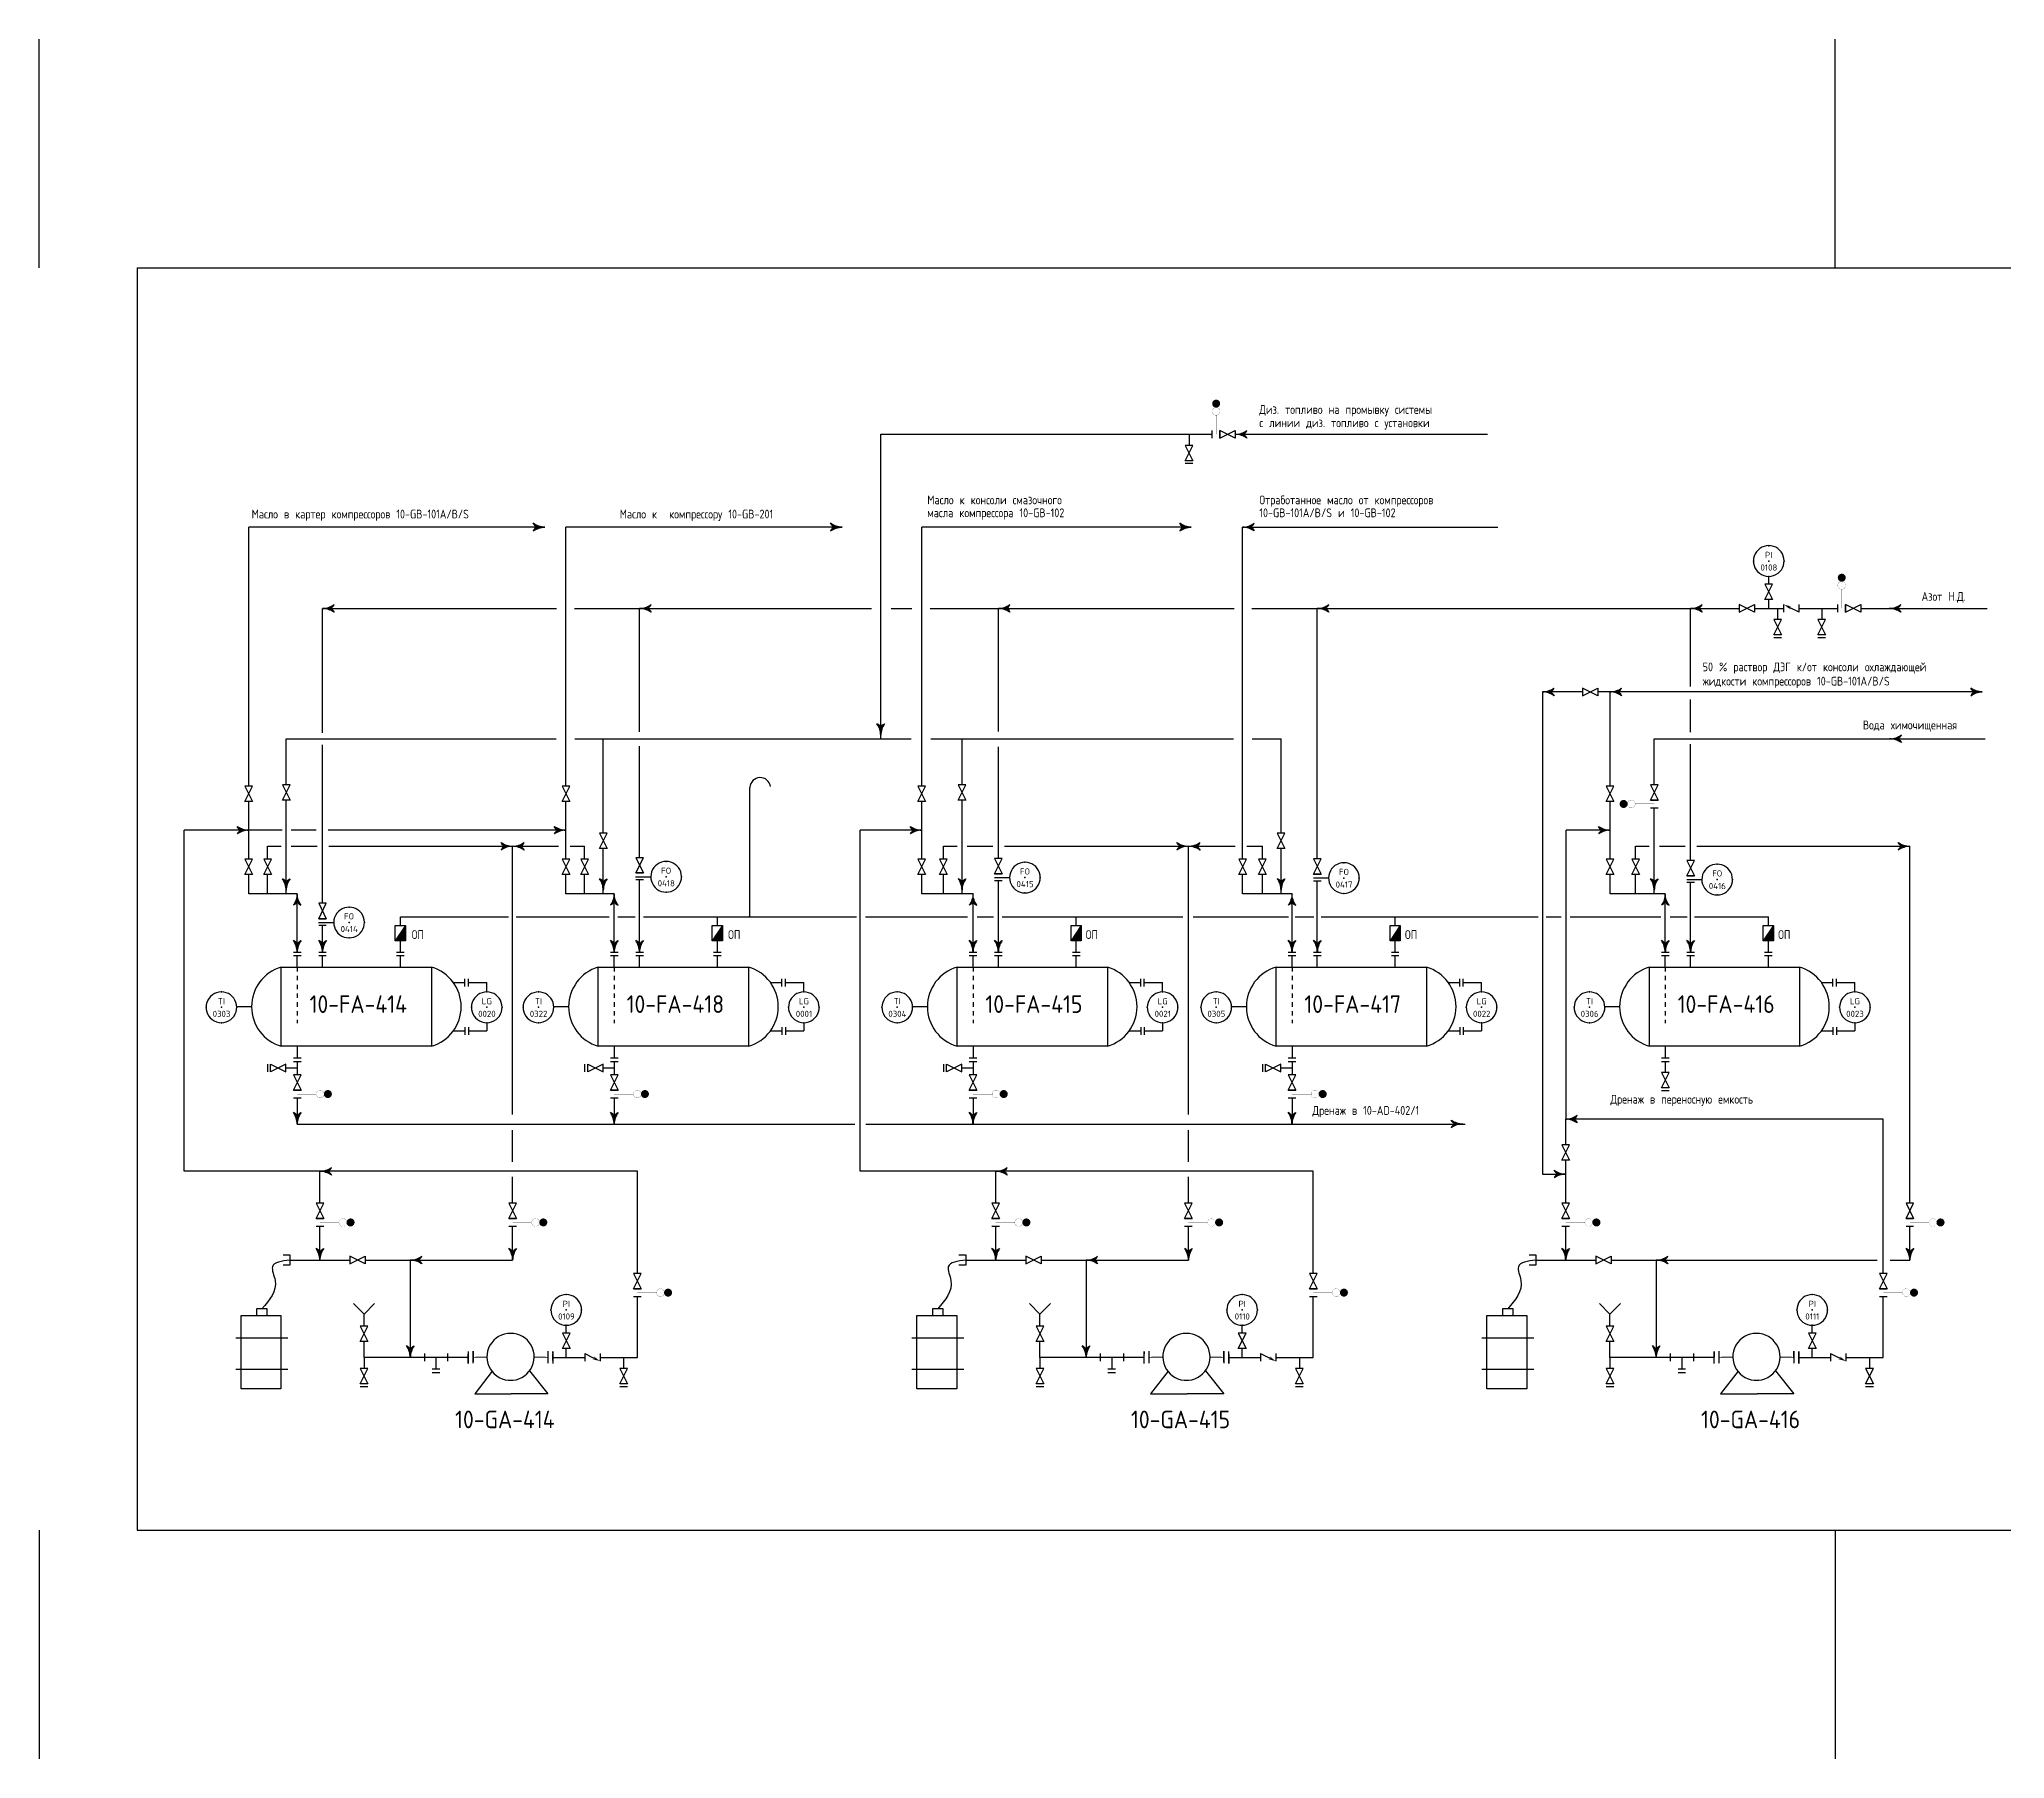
# Model space of a CAD drawing. Extents: x 191 to 392, y 167 to 206.
# Drawn here: x 190.55 to 235.25, y 166.66 to 205.76 of the extents above; entities that cross this region are included whole.
import ezdxf
from ezdxf.enums import TextEntityAlignment as Align

# ---------------------------------------------------------------- set-up
doc = ezdxf.new("R2010")
doc.units = 0
doc.linetypes.add('DASH', pattern=[0.15625, 0.09375, -0.0625])
doc.layers.get('0').update_dxf_attribs({"linetype": 'CONTINUOUS'})
for name, color, linetype in [('CORPORATSERV', 3, 'CONTINUOUS'), ('IN-ATTRIBS', 7, 'CONTINUOUS'), ('IN-SOFTWARE', 7, 'CONTINUOUS')]:
    doc.layers.add(name, color=color, linetype=linetype)
doc.styles.add('ATTRIBS', font='SIMPLEX', dxfattribs={"width": 0.8, "height": 0.125})
doc.styles.add('NARROW', font='simplex', dxfattribs={"width": 0.75, "height": 0.1})
doc.styles.add('S1', font='SIMPLEX.shx')
doc.styles.get("Standard").update_dxf_attribs({"font": 'ISOCP'})
doc.styles.add('STYLE', font='txt.shx', dxfattribs={"width": 0.8, "height": 4})

# ---------------------------------------------------------------- blocks, each defined once
blk = doc.blocks.new('-ARROW')
blk.add_line((0.085, 0), (0.125, 0))
for points in [[(0.085, 0), (0, 0), (0.085, 0), (0.124, 0.025)], [(0.085, 0), (0, 0), (0.085, 0), (0.124, -0.025)]]:
    blk.add_solid(points)
blk = doc.blocks.new('PI35')
at = {"layer": 'IN-ATTRIBS'}
for p in [(-0.25, 0), (0, 0.25), (0, 0), (0.25, 0), (0, -0.25)]:
    blk.add_point(p, dxfattribs=at)
at = {"layer": 'IN-ATTRIBS', "flags": 1}
for tag, style, width, p in [('IDNUM', 'ATTRIBS', 0.8, (0.009, 0.584)), ('DWGNO', 'ATTRIBS', 0.8, (0.003, 0.447)), ('FILENO', 'ATTRIBS', 0.8, (-0.003, 0.311)), ('INSTALL', 'ATTRIBS', 0.8, (-0.087, -0.699)), ('LOC', 'ATTRIBS', 0.8, (-0.08, -0.422)), ('SIG', 'ATTRIBS', 0.8, (-0.087, -0.563)), ('DATE', 'ATTRIBS', 0.8, (-0.088, -0.969)), ('SERV', 'ATTRIBS', 0.8, (-0.083, -0.838)), ('CSYS', 'NARROW', 0.75, (-0.087, -1.243)), ('DES', 'NARROW', 0.75, (-0.087, -1.102))]:
    blk.add_attdef(tag, text='', height=0.1, dxfattribs=dict(at, style=style, width=width)).set_placement(p, align=Align.CENTER)
at = {"layer": 'IN-ATTRIBS', "style": 'ATTRIBS', "flags": 1}
blk.add_attdef('SYSCDI', text='', height=0.1, dxfattribs=at).set_placement((-0.312, 0.312), align=Align.RIGHT)
at = {"layer": 'IN-ATTRIBS', "style": 'S1'}
for tag, p in [('XT', (0.324, 0.257)), ('A1', (0.323, 0.115)), ('A2', (0.323, -0.035)), ('A3', (0.323, -0.185)), ('RES', (0.323, -0.342))]:
    blk.add_attdef(tag, p, '', height=0.1, dxfattribs=at)
at = {"layer": 'IN-ATTRIBS', "style": 'ATTRIBS'}
blk.add_attdef('SYSCDV', text='', height=0.1, dxfattribs=at).set_placement((-0.312, 0.141), align=Align.RIGHT)
at = {"layer": 'IN-ATTRIBS', "style": 'S1'}
for tag, p in [('INSTTYPE', (0, 0.05)), ('TAGNUM', (0.002, -0.156)), ('MD', (0.402, -0.565)), ('SZ', (0.402, -0.696))]:
    blk.add_attdef(tag, text='', height=0.1, dxfattribs=at).set_placement(p, align=Align.CENTER)
blk = doc.blocks.new('PE2')
for points in [[(0, 0, 0.150368), (0.188, 0.062, 0.150368)], [(0.125, 0, 0.206864), (0.188, 0.062, 0.206864)], [(0.125, 0, -0.206864), (0.188, -0.062, -0.206864)]]:
    blk.add_lwpolyline(points, format="xyb")
blk.add_arc((-0.008, -0.336), 0.336, 54.4623, 88.6678)
for points in [[(0, 0), (0.125, 0), (0.04, 0.003), (0.141, 0.008)], [(0, 0), (0.125, 0), (0.04, -0.003), (0.141, -0.008)], [(0.04, 0.003), (0.141, 0.008), (0.079, 0.011), (0.156, 0.019)], [(0.079, 0.011), (0.156, 0.019), (0.117, 0.024), (0.169, 0.031)], [(0.117, 0.024), (0.169, 0.031), (0.154, 0.041), (0.179, 0.046)], [(0.154, 0.041), (0.179, 0.046), (0.188, 0.062)], [(0.04, -0.003), (0.141, -0.008), (0.079, -0.011), (0.156, -0.019)], [(0.079, -0.011), (0.156, -0.019), (0.117, -0.024), (0.169, -0.031)], [(0.117, -0.024), (0.169, -0.031), (0.154, -0.041), (0.179, -0.046)], [(0.154, -0.041), (0.179, -0.046), (0.188, -0.062)]]:
    blk.add_solid(points)

msp = doc.modelspace()

# ---------------------------------------------------------------- hatches: boundary and pattern name
for points in [[(198.648, 185.257), (198.88, 185.257), (198.88, 185.608)], [(205.858, 185.257), (206.09, 185.257), (206.09, 185.608)], [(214.017, 185.257), (214.249, 185.257), (214.249, 185.608)], [(221.271, 185.257), (221.503, 185.257), (221.503, 185.608)], [(229.759, 185.257), (229.991, 185.257), (229.991, 185.608)]]:
    msp.add_hatch(color=5).paths.add_polyline_path(points)

# ---------------------------------------------------------------- linework, layer by layer
at = {"color": 7}
for p, q in [((190.554, 200.561), (190.554, 205.76)), ((231.391, 200.561), (231.391, 205.76)), ((204.115, 186.718), (204.46, 186.718)), ((212.274, 186.7), (212.619, 186.7)), ((219.528, 186.69), (219.873, 186.69)), ((228.016, 186.656), (228.361, 186.656)), ((196.905, 185.68), (197.25, 185.68)), ((200.313, 184.311), (200.73, 184.311)), ((200.73, 184.097), (200.73, 184.311)), ((207.523, 184.311), (207.94, 184.311)), ((207.94, 184.097), (207.94, 184.311)), ((215.682, 184.311), (216.099, 184.311)), ((216.099, 184.097), (216.099, 184.311)), ((222.936, 184.311), (223.353, 184.311)), ((223.353, 184.097), (223.353, 184.311)), ((231.424, 184.311), (231.841, 184.311)), ((231.841, 184.097), (231.841, 184.311)), ((195.381, 183.762), (195.043, 183.762)), ((202.591, 183.762), (202.254, 183.762)), ((210.75, 183.762), (210.412, 183.762)), ((218.004, 183.762), (217.667, 183.762)), ((226.492, 183.762), (226.154, 183.762)), ((200.73, 183.4), (200.73, 183.213)), ((207.94, 183.4), (207.94, 183.213)), ((216.099, 183.4), (216.099, 183.213)), ((223.353, 183.4), (223.353, 183.213)), ((231.841, 183.4), (231.841, 183.213)), ((200.313, 183.213), (200.73, 183.213)), ((207.523, 183.213), (207.94, 183.213)), ((215.682, 183.213), (216.099, 183.213)), ((222.936, 183.213), (223.353, 183.213)), ((231.424, 183.213), (231.841, 183.213)), ((190.554, 171.861), (190.554, 166.663)), ((231.391, 171.861), (231.391, 166.663))]:
    msp.add_line(p, q, dxfattribs=at)
at = {"color": 5}
for p, q in [((209.688, 189.855), (209.688, 196.778)), ((209.688, 196.778), (217.229, 196.778)), ((217.752, 196.778), (223.49, 196.778)), ((196.994, 192.819), (202.313, 192.819)), ((196.994, 189.987), (196.994, 192.819)), ((202.723, 192.819), (209.475, 192.819)), ((204.204, 190.012), (204.204, 192.819)), ((209.927, 192.819), (210.399, 192.819)), ((210.809, 192.819), (217.726, 192.819)), ((212.363, 190.02), (212.363, 192.819)), ((218.13, 192.819), (229.213, 192.819)), ((219.617, 187.123), (219.617, 192.819)), ((228.105, 191.041), (228.105, 192.819)), ((229.562, 192.819), (230.229, 192.819)), ((230.578, 192.819), (231.456, 192.819)), ((231.979, 192.819), (234.852, 192.819)), ((224.737, 190.921), (224.737, 179.956)), ((225.648, 190.921), (224.737, 190.921)), ((226.275, 190.921), (225.997, 190.921)), ((228.105, 190.004), (228.105, 190.745)), ((196.168, 188.808), (196.168, 189.855)), ((196.168, 189.855), (202.304, 189.855)), ((196.994, 186.113), (196.994, 189.716)), ((202.732, 189.855), (210.38, 189.855)), ((203.379, 187.71), (203.379, 189.855)), ((204.204, 187.151), (204.204, 189.683)), ((210.83, 189.855), (217.707, 189.855)), ((211.537, 188.808), (211.537, 189.855)), ((212.363, 187.133), (212.363, 189.675)), ((218.136, 189.855), (218.792, 189.855)), ((218.792, 187.71), (218.792, 189.855)), ((227.279, 188.808), (227.279, 189.855)), ((227.279, 189.855), (234.803, 189.855)), ((228.105, 187.089), (228.105, 189.732)), ((206.714, 185.803), (206.714, 188.748)), ((196.168, 186.331), (196.168, 188.46)), ((211.537, 186.331), (211.537, 188.46)), ((227.279, 186.331), (227.279, 188.285)), ((195.744, 187.12), (195.744, 187.41)), ((195.744, 187.41), (196.054, 187.41)), ((196.285, 187.41), (196.87, 187.41)), ((197.135, 187.41), (202.359, 187.41)), ((201.318, 181.312), (201.318, 187.41)), ((202.625, 187.41), (202.954, 187.41)), ((202.954, 187.12), (202.954, 187.41)), ((203.379, 186.331), (203.379, 187.361)), ((211.113, 187.41), (211.424, 187.41)), ((211.113, 187.12), (211.113, 187.41)), ((211.654, 187.41), (212.239, 187.41)), ((212.504, 187.41), (217.75, 187.41)), ((216.687, 181.312), (216.687, 187.41)), ((218.016, 187.41), (218.367, 187.41)), ((218.367, 187.12), (218.367, 187.41)), ((218.792, 186.331), (218.792, 187.361)), ((226.855, 187.12), (226.855, 187.41)), ((226.855, 187.41), (227.166, 187.41)), ((227.396, 187.41), (227.981, 187.41)), ((228.246, 187.41), (233.091, 187.41)), ((233.091, 181.081), (233.091, 187.41)), ((195.744, 186.331), (195.744, 186.771)), ((202.954, 186.331), (202.954, 186.771)), ((204.204, 185.004), (204.204, 186.653)), ((211.113, 186.331), (211.113, 186.771)), ((212.363, 185.004), (212.363, 186.635)), ((218.367, 186.331), (218.367, 186.771)), ((219.617, 185.004), (219.617, 186.625)), ((226.855, 186.331), (226.855, 186.771)), ((228.105, 185.004), (228.105, 186.591)), ((196.994, 185.004), (196.994, 185.614)), ((198.88, 185.608), (198.648, 185.257)), ((198.764, 185.608), (198.764, 185.803)), ((198.764, 185.803), (201.22, 185.803)), ((201.4, 185.803), (203.514, 185.803)), ((203.713, 185.803), (204.103, 185.803)), ((204.294, 185.803), (209.134, 185.803)), ((206.09, 185.608), (205.858, 185.257)), ((205.974, 185.608), (205.974, 185.803)), ((209.345, 185.803), (211.66, 185.803)), ((211.878, 185.803), (212.251, 185.803)), ((212.447, 185.803), (216.559, 185.803)), ((214.249, 185.608), (214.017, 185.257)), ((214.133, 185.608), (214.133, 185.803)), ((216.793, 185.803), (218.964, 185.803)), ((219.114, 185.803), (219.54, 185.803)), ((219.701, 185.803), (224.639, 185.803)), ((221.503, 185.608), (221.271, 185.257)), ((221.387, 185.608), (221.387, 185.803)), ((224.821, 185.803), (225.161, 185.803)), ((225.368, 185.803), (227.43, 185.803)), ((227.637, 185.803), (228.026, 185.803)), ((228.192, 185.803), (229.875, 185.803)), ((229.991, 185.608), (229.759, 185.257)), ((229.875, 185.608), (229.875, 185.803)), ((198.764, 185.004), (198.764, 185.257)), ((205.974, 185.004), (205.974, 185.257)), ((214.133, 185.004), (214.133, 185.257)), ((221.387, 185.004), (221.387, 185.257)), ((229.875, 185.004), (229.875, 185.257)), ((196.418, 182.52), (196.418, 182.212)), ((203.628, 182.52), (203.628, 182.212)), ((211.787, 182.52), (211.787, 182.212)), ((219.041, 182.52), (219.041, 182.212)), ((196.418, 181.689), (196.418, 181.092)), ((203.628, 181.689), (203.628, 181.092)), ((211.787, 181.689), (211.787, 181.092)), ((219.041, 181.689), (219.041, 181.092)), ((196.418, 181.092), (206.555, 181.092)), ((206.555, 181.092), (209.096, 181.092)), ((209.346, 181.092), (222.981, 181.092)), ((225.266, 180.622), (225.266, 181.206)), ((233.091, 179.292), (233.091, 181.081)), ((201.318, 180.231), (201.318, 180.958)), ((216.687, 180.231), (216.687, 180.958)), ((225.266, 179.292), (225.266, 180.273)), ((196.934, 179.292), (196.934, 180.019)), ((201.318, 179.292), (201.318, 179.895)), ((212.303, 179.292), (212.303, 180.019)), ((216.687, 179.292), (216.687, 179.895)), ((224.737, 179.956), (225.266, 179.956)), ((196.934, 178.001), (196.934, 178.769)), ((201.318, 178.001), (201.318, 178.769)), ((212.303, 178.001), (212.303, 178.769)), ((216.687, 178.001), (216.687, 178.769)), ((225.266, 178.001), (225.266, 178.769)), ((233.091, 178.001), (233.091, 178.769)), ((196.099, 178.119), (196.251, 178.119)), ((196.251, 177.883), (196.099, 177.883)), ((196.251, 178.119), (196.251, 177.883)), ((198.99, 178.001), (201.318, 178.001)), ((211.468, 178.119), (211.62, 178.119)), ((211.62, 177.883), (211.468, 177.883)), ((211.62, 178.119), (211.62, 177.883)), ((214.359, 178.001), (216.687, 178.001)), ((224.431, 178.119), (224.583, 178.119)), ((224.583, 177.883), (224.431, 177.883)), ((224.583, 178.119), (224.583, 177.883)), ((227.322, 178.001), (232.351, 178.001)), ((232.641, 178.001), (233.091, 178.001)), ((197.938, 176.772), (197.699, 177.011)), ((197.938, 176.772), (198.177, 177.011)), ((213.307, 176.772), (213.068, 177.011)), ((213.307, 176.772), (213.546, 177.011)), ((226.27, 176.772), (226.031, 177.011)), ((226.27, 176.772), (226.509, 177.011)), ((197.938, 176.495), (197.938, 176.772)), ((213.307, 176.495), (213.307, 176.772)), ((226.27, 176.495), (226.27, 176.772)), ((197.938, 175.788), (197.938, 176.147)), ((213.307, 175.788), (213.307, 176.147)), ((226.27, 175.788), (226.27, 176.147)), ((198.992, 175.788), (197.938, 175.788)), ((214.361, 175.788), (213.307, 175.788)), ((227.324, 175.788), (226.27, 175.788))]:
    msp.add_line(p, q, dxfattribs=at)
at = {"color": 2}
for p, q in [((216.7, 196.778), (216.7, 196.523)), ((217.229, 196.691), (217.229, 196.865)), ((217.403, 196.691), (217.403, 196.865)), ((230.085, 192.819), (230.085, 192.564)), ((230.229, 192.732), (230.229, 192.907)), ((230.578, 192.732), (230.578, 192.907)), ((231.087, 192.819), (231.087, 192.564)), ((231.456, 192.732), (231.456, 192.907)), ((231.63, 192.732), (231.63, 192.907)), ((227.192, 188.46), (227.367, 188.46)), ((227.192, 188.285), (227.367, 188.285)), ((204.117, 186.803), (204.292, 186.803)), ((204.117, 186.653), (204.292, 186.653)), ((212.276, 186.784), (212.45, 186.784)), ((212.276, 186.635), (212.45, 186.635)), ((219.53, 186.774), (219.705, 186.774)), ((219.53, 186.625), (219.705, 186.625)), ((228.018, 186.74), (228.192, 186.74)), ((228.018, 186.591), (228.192, 186.591)), ((196.907, 185.764), (197.081, 185.764)), ((196.907, 185.614), (197.081, 185.614)), ((196.331, 185.004), (196.505, 185.004)), ((196.331, 184.923), (196.505, 184.923)), ((196.418, 184.662), (196.418, 184.923)), ((196.907, 185.004), (197.081, 185.004)), ((196.907, 184.923), (197.081, 184.923)), ((196.994, 184.662), (196.994, 184.923)), ((198.677, 185.004), (198.851, 185.004)), ((198.677, 184.923), (198.851, 184.923)), ((198.764, 184.662), (198.764, 184.923)), ((203.541, 185.004), (203.715, 185.004)), ((203.541, 184.923), (203.715, 184.923)), ((203.628, 184.662), (203.628, 184.923)), ((204.117, 185.004), (204.292, 185.004)), ((204.117, 184.923), (204.292, 184.923)), ((204.204, 184.662), (204.204, 184.923)), ((205.887, 185.004), (206.061, 185.004)), ((205.887, 184.923), (206.061, 184.923)), ((205.974, 184.662), (205.974, 184.923)), ((211.7, 185.004), (211.874, 185.004)), ((211.7, 184.923), (211.874, 184.923)), ((211.787, 184.662), (211.787, 184.923)), ((212.276, 185.004), (212.45, 185.004)), ((212.276, 184.923), (212.45, 184.923)), ((212.363, 184.662), (212.363, 184.923)), ((214.046, 185.004), (214.22, 185.004)), ((214.046, 184.923), (214.22, 184.923)), ((214.133, 184.662), (214.133, 184.923)), ((218.954, 185.004), (219.128, 185.004)), ((218.954, 184.923), (219.128, 184.923)), ((219.041, 184.662), (219.041, 184.923)), ((219.53, 185.004), (219.705, 185.004)), ((219.53, 184.923), (219.705, 184.923)), ((219.617, 184.662), (219.617, 184.923)), ((221.3, 185.004), (221.474, 185.004)), ((221.3, 184.923), (221.474, 184.923)), ((221.387, 184.662), (221.387, 184.923)), ((227.442, 185.004), (227.616, 185.004)), ((227.442, 184.923), (227.616, 184.923)), ((227.529, 184.662), (227.529, 184.923)), ((228.018, 185.004), (228.192, 185.004)), ((228.018, 184.923), (228.192, 184.923)), ((228.105, 184.662), (228.105, 184.923)), ((229.788, 185.004), (229.962, 185.004)), ((229.788, 184.923), (229.962, 184.923)), ((229.875, 184.662), (229.875, 184.923)), ((199.971, 184.311), (200.232, 184.311)), ((200.232, 184.224), (200.232, 184.398)), ((200.313, 184.224), (200.313, 184.398)), ((207.181, 184.311), (207.442, 184.311)), ((207.442, 184.224), (207.442, 184.398)), ((207.523, 184.224), (207.523, 184.398)), ((215.34, 184.311), (215.601, 184.311)), ((215.601, 184.224), (215.601, 184.398)), ((215.682, 184.224), (215.682, 184.398)), ((222.594, 184.311), (222.855, 184.311)), ((222.855, 184.224), (222.855, 184.398)), ((222.936, 184.224), (222.936, 184.398)), ((231.082, 184.311), (231.343, 184.311)), ((231.343, 184.224), (231.343, 184.398)), ((231.424, 184.224), (231.424, 184.398)), ((200.232, 183.3), (200.232, 183.125)), ((200.313, 183.3), (200.313, 183.125)), ((207.442, 183.3), (207.442, 183.125)), ((207.523, 183.3), (207.523, 183.125)), ((215.601, 183.3), (215.601, 183.125)), ((215.682, 183.3), (215.682, 183.125)), ((222.855, 183.3), (222.855, 183.125)), ((222.936, 183.3), (222.936, 183.125)), ((231.343, 183.3), (231.343, 183.125)), ((231.424, 183.3), (231.424, 183.125)), ((196.418, 182.862), (196.418, 182.6)), ((199.971, 183.213), (200.232, 183.213)), ((203.628, 182.862), (203.628, 182.6)), ((207.181, 183.213), (207.442, 183.213)), ((211.787, 182.862), (211.787, 182.6)), ((215.34, 183.213), (215.601, 183.213)), ((219.041, 182.862), (219.041, 182.6)), ((222.594, 183.213), (222.855, 183.213)), ((227.529, 182.862), (227.529, 182.6)), ((231.082, 183.213), (231.343, 183.213)), ((196.418, 182.366), (196.163, 182.366)), ((196.331, 182.6), (196.505, 182.6)), ((196.331, 182.52), (196.505, 182.52)), ((203.628, 182.366), (203.373, 182.366)), ((203.541, 182.6), (203.715, 182.6)), ((203.541, 182.52), (203.715, 182.52)), ((211.787, 182.366), (211.532, 182.366)), ((211.7, 182.6), (211.874, 182.6)), ((211.7, 182.52), (211.874, 182.52)), ((219.041, 182.366), (218.786, 182.366)), ((218.954, 182.6), (219.128, 182.6)), ((218.954, 182.52), (219.128, 182.52)), ((227.442, 182.6), (227.616, 182.6)), ((227.442, 182.52), (227.616, 182.52)), ((227.529, 182.52), (227.529, 182.265)), ((196.331, 181.864), (196.505, 181.864)), ((196.331, 181.689), (196.505, 181.689)), ((203.541, 181.864), (203.715, 181.864)), ((203.541, 181.689), (203.715, 181.689)), ((211.7, 181.864), (211.874, 181.864)), ((211.7, 181.689), (211.874, 181.689)), ((218.954, 181.864), (219.128, 181.864)), ((218.954, 181.689), (219.128, 181.689)), ((196.847, 178.943), (197.021, 178.943)), ((201.231, 178.943), (201.405, 178.943)), ((212.216, 178.943), (212.39, 178.943)), ((216.6, 178.943), (216.774, 178.943)), ((225.179, 178.943), (225.354, 178.943)), ((233.004, 178.943), (233.178, 178.943)), ((196.847, 178.769), (197.021, 178.769)), ((201.231, 178.769), (201.405, 178.769)), ((212.216, 178.769), (212.39, 178.769)), ((216.6, 178.769), (216.774, 178.769)), ((225.179, 178.769), (225.354, 178.769)), ((233.004, 178.769), (233.178, 178.769)), ((204.069, 177.348), (204.243, 177.348)), ((204.069, 177.173), (204.243, 177.173)), ((219.438, 177.348), (219.612, 177.348)), ((219.438, 177.173), (219.612, 177.173)), ((232.401, 177.348), (232.575, 177.348)), ((232.401, 177.173), (232.575, 177.173)), ((197.938, 175.788), (197.938, 175.533)), ((199.574, 175.788), (199.574, 175.526)), ((202.957, 175.875), (202.957, 175.701)), ((203.306, 175.875), (203.306, 175.701)), ((203.841, 175.788), (203.841, 175.533)), ((213.307, 175.788), (213.307, 175.533)), ((214.943, 175.788), (214.943, 175.526)), ((218.326, 175.875), (218.326, 175.701)), ((218.675, 175.875), (218.675, 175.701)), ((219.21, 175.788), (219.21, 175.533)), ((226.27, 175.788), (226.27, 175.533)), ((227.906, 175.788), (227.906, 175.526)), ((231.289, 175.875), (231.289, 175.701)), ((231.638, 175.875), (231.638, 175.701)), ((232.173, 175.788), (232.173, 175.533)), ((199.487, 175.526), (199.661, 175.526)), ((199.487, 175.446), (199.661, 175.446)), ((214.856, 175.526), (215.03, 175.526)), ((214.856, 175.446), (215.03, 175.446)), ((227.819, 175.526), (227.993, 175.526)), ((227.819, 175.446), (227.993, 175.446))]:
    msp.add_line(p, q, dxfattribs=at)
at = {"color": 2, "linetype": 'CONTINUOUS'}
for p, q in [((216.787, 196.111), (216.612, 196.111)), ((230.578, 192.732), (230.384, 192.828)), ((230.172, 192.152), (229.998, 192.152)), ((231.174, 192.152), (231, 192.152)), ((195.751, 182.279), (195.751, 182.453)), ((202.961, 182.279), (202.961, 182.453)), ((211.12, 182.279), (211.12, 182.453)), ((218.374, 182.279), (218.374, 182.453)), ((227.616, 181.853), (227.442, 181.853)), ((199.311, 175.875), (199.311, 175.701)), ((199.837, 175.875), (199.837, 175.701)), ((202.957, 175.875), (203.15, 175.78)), ((214.68, 175.875), (214.68, 175.701)), ((215.206, 175.875), (215.206, 175.701)), ((218.326, 175.875), (218.519, 175.78)), ((227.643, 175.875), (227.643, 175.701)), ((228.169, 175.875), (228.169, 175.701)), ((231.289, 175.875), (231.483, 175.78)), ((198.025, 175.121), (197.851, 175.121)), ((203.928, 175.121), (203.754, 175.121)), ((213.394, 175.121), (213.22, 175.121)), ((219.297, 175.121), (219.123, 175.121)), ((226.357, 175.121), (226.183, 175.121)), ((232.261, 175.121), (232.086, 175.121))]:
    msp.add_line(p, q, dxfattribs=at)
at = {"color": 3}
for p, q in [((195.318, 188.78), (195.318, 194.668)), ((202.049, 194.668), (195.318, 194.668)), ((202.528, 188.78), (202.528, 194.668)), ((208.81, 194.668), (202.528, 194.668)), ((210.621, 188.78), (210.621, 194.668)), ((216.75, 194.668), (210.621, 194.668)), ((217.919, 187.12), (217.919, 194.668)), ((217.919, 194.668), (223.724, 194.668)), ((226.275, 188.78), (226.275, 190.921)), ((234.737, 190.921), (226.275, 190.921)), ((195.318, 187.12), (195.318, 188.432)), ((202.528, 187.12), (202.528, 188.432)), ((210.621, 187.12), (210.621, 188.432)), ((226.275, 187.12), (226.275, 188.432)), ((193.851, 180.019), (193.851, 187.776)), ((195.594, 187.776), (193.851, 187.776)), ((196.073, 187.776), (195.594, 187.776)), ((196.853, 187.776), (196.285, 187.776)), ((202.528, 187.776), (197.119, 187.776)), ((209.22, 180.019), (209.22, 187.776)), ((210.621, 187.776), (209.22, 187.776)), ((225.274, 181.206), (225.274, 187.776)), ((226.275, 187.776), (225.274, 187.776)), ((195.318, 186.331), (195.318, 186.771)), ((202.528, 186.331), (202.528, 186.771)), ((210.621, 186.331), (210.621, 186.771)), ((217.919, 186.331), (217.919, 186.771)), ((226.275, 186.331), (226.275, 186.771)), ((196.418, 186.331), (195.318, 186.331)), ((196.418, 185.004), (196.418, 186.331)), ((203.628, 186.331), (202.528, 186.331)), ((203.628, 185.004), (203.628, 186.331)), ((211.787, 186.331), (210.621, 186.331)), ((211.787, 185.004), (211.787, 186.331)), ((219.041, 186.331), (217.919, 186.331)), ((219.041, 185.004), (219.041, 186.331)), ((227.529, 186.331), (226.275, 186.331)), ((227.529, 185.004), (227.529, 186.331)), ((232.488, 181.206), (225.266, 181.206)), ((232.488, 177.696), (232.488, 181.206)), ((204.156, 180.019), (193.851, 180.019)), ((204.156, 177.696), (204.156, 180.019)), ((219.525, 180.019), (209.22, 180.019)), ((219.525, 177.696), (219.525, 180.019)), ((196.251, 178.001), (197.618, 178.001)), ((197.966, 178.001), (198.99, 178.001)), ((198.99, 178.001), (198.99, 175.788)), ((211.62, 178.001), (212.987, 178.001)), ((213.335, 178.001), (214.359, 178.001)), ((214.359, 178.001), (214.359, 175.788)), ((224.583, 178.001), (225.95, 178.001)), ((226.299, 178.001), (227.322, 178.001)), ((227.322, 178.001), (227.322, 175.788)), ((204.156, 175.788), (204.156, 177.173)), ((219.525, 175.788), (219.525, 177.173)), ((232.488, 175.788), (232.488, 177.173)), ((199.441, 175.788), (198.992, 175.788)), ((200.307, 175.788), (199.441, 175.788)), ((202.234, 175.788), (202.957, 175.788)), ((203.306, 175.788), (204.156, 175.788)), ((214.81, 175.788), (214.361, 175.788)), ((215.676, 175.788), (214.81, 175.788)), ((217.603, 175.788), (218.326, 175.788)), ((218.675, 175.788), (219.525, 175.788)), ((227.773, 175.788), (227.324, 175.788)), ((228.64, 175.788), (227.773, 175.788)), ((230.566, 175.788), (231.289, 175.788)), ((231.638, 175.788), (232.488, 175.788))]:
    msp.add_line(p, q, dxfattribs=at)
at = {"color": 7, "linetype": 'CONTINUOUS'}
for p, q in [((229.883, 193.368), (229.883, 193.548)), ((229.883, 192.819), (229.883, 193.019)), ((202.538, 176.337), (202.538, 176.517)), ((217.907, 176.337), (217.907, 176.517)), ((230.871, 176.337), (230.871, 176.517)), ((202.538, 175.788), (202.538, 175.988)), ((217.907, 175.788), (217.907, 175.988)), ((230.871, 175.788), (230.871, 175.988))]:
    msp.add_line(p, q, dxfattribs=at)
at = {"color": 7, "linetype": 'DASH'}
for p, q in [((196.418, 184.662), (196.418, 183.39)), ((203.628, 184.662), (203.628, 183.39)), ((211.787, 184.662), (211.787, 183.39)), ((219.041, 184.662), (219.041, 183.39)), ((227.529, 184.662), (227.529, 183.39))]:
    msp.add_line(p, q, dxfattribs=at)
at = {"color": 6}
for p, q in [((195.023, 176.234), (196.208, 176.234)), ((210.392, 176.234), (211.577, 176.234)), ((223.355, 176.234), (224.541, 176.234)), ((195.023, 175.517), (196.208, 175.517)), ((210.392, 175.517), (211.577, 175.517)), ((223.355, 175.517), (224.541, 175.517))]:
    msp.add_line(p, q, dxfattribs=at)
at = {"color": 6, "linetype": 'CONTINUOUS'}
for p, q in [((200.308, 175.714), (200.307, 175.862)), ((202.234, 175.714), (202.235, 175.862)), ((215.677, 175.714), (215.676, 175.862)), ((217.603, 175.714), (217.604, 175.862)), ((228.64, 175.714), (228.639, 175.862)), ((230.566, 175.714), (230.567, 175.862)), ((200.855, 175.473), (200.457, 174.957)), ((201.703, 175.482), (202.118, 174.957)), ((216.224, 175.473), (215.826, 174.957)), ((217.072, 175.482), (217.487, 174.957)), ((229.187, 175.473), (228.789, 174.957)), ((230.035, 175.482), (230.45, 174.957)), ((200.457, 174.957), (201.288, 174.957)), ((202.118, 174.957), (201.288, 174.957)), ((215.826, 174.957), (216.657, 174.957)), ((217.487, 174.957), (216.657, 174.957)), ((228.789, 174.957), (229.62, 174.957)), ((230.45, 174.957), (229.62, 174.957))]:
    msp.add_line(p, q, dxfattribs=at)
at = {"color": 2}
for points, const_width in [([(217.271, 197.476, 1), (217.361, 197.476, 1)], 0.0907), ([(217.227, 197.301, 1), (217.405, 197.301, 1)], 0.00349), ([(231.498, 193.517, 1), (231.588, 193.517, 1)], 0.0907), ([(231.454, 193.343, 1), (231.632, 193.343, 1)], 0.00349), ([(226.582, 188.418, -1), (226.582, 188.327, -1)], 0.0907), ([(226.756, 188.461, -1), (226.756, 188.284, -1)], 0.00349), ([(196.941, 181.688, -1), (196.941, 181.865, -1)], 0.00349), ([(197.116, 181.731, -1), (197.116, 181.822, -1)], 0.0907), ([(204.151, 181.688, -1), (204.151, 181.865, -1)], 0.00349), ([(204.326, 181.731, -1), (204.326, 181.822, -1)], 0.0907), ([(212.31, 181.688, -1), (212.31, 181.865, -1)], 0.00349), ([(212.485, 181.731, -1), (212.485, 181.822, -1)], 0.0907), ([(219.564, 181.688, -1), (219.564, 181.865, -1)], 0.00349), ([(219.739, 181.731, -1), (219.739, 181.822, -1)], 0.0907), ([(197.457, 178.767, -1), (197.457, 178.945, -1)], 0.00349), ([(197.632, 178.811, -1), (197.632, 178.902, -1)], 0.0907), ([(201.841, 178.767, -1), (201.841, 178.945, -1)], 0.00349), ([(202.015, 178.811, -1), (202.015, 178.902, -1)], 0.0907), ([(212.826, 178.767, -1), (212.826, 178.945, -1)], 0.00349), ([(213.001, 178.811, -1), (213.001, 178.902, -1)], 0.0907), ([(217.21, 178.767, -1), (217.21, 178.945, -1)], 0.00349), ([(217.384, 178.811, -1), (217.384, 178.902, -1)], 0.0907), ([(225.79, 178.767, -1), (225.79, 178.945, -1)], 0.00349), ([(225.964, 178.811, -1), (225.964, 178.902, -1)], 0.0907), ([(233.614, 178.767, -1), (233.614, 178.945, -1)], 0.00349), ([(233.789, 178.811, -1), (233.789, 178.902, -1)], 0.0907), ([(204.679, 177.171, -1), (204.679, 177.349, -1)], 0.00349), ([(204.853, 177.215, -1), (204.853, 177.306, -1)], 0.0907), ([(220.048, 177.171, -1), (220.048, 177.349, -1)], 0.00349), ([(220.222, 177.215, -1), (220.222, 177.306, -1)], 0.0907), ([(233.011, 177.171, -1), (233.011, 177.349, -1)], 0.00349), ([(233.186, 177.215, -1), (233.186, 177.306, -1)], 0.0907)]:
    msp.add_lwpolyline(points, format="xyb", close=True, dxfattribs=dict(at, const_width=const_width))
at = {"color": 2, "const_width": 0.00698}
for points in [[(217.316, 197.214), (217.316, 196.778)], [(231.543, 193.255), (231.543, 192.819)], [(226.843, 188.373), (227.279, 188.373)], [(196.854, 181.776), (196.418, 181.776)], [(204.064, 181.776), (203.628, 181.776)], [(212.223, 181.776), (211.787, 181.776)], [(219.477, 181.776), (219.041, 181.776)], [(197.37, 178.856), (196.934, 178.856)], [(201.754, 178.856), (201.318, 178.856)], [(212.739, 178.856), (212.303, 178.856)], [(217.123, 178.856), (216.687, 178.856)], [(225.702, 178.856), (225.266, 178.856)], [(233.527, 178.856), (233.091, 178.856)], [(204.592, 177.26), (204.156, 177.26)], [(219.961, 177.26), (219.525, 177.26)], [(232.924, 177.26), (232.488, 177.26)]]:
    msp.add_lwpolyline(points, dxfattribs=at)
at = {"color": 2}
for points in [[(217.403, 196.691), (217.752, 196.865), (217.752, 196.691), (217.403, 196.865)], [(216.612, 196.523), (216.787, 196.174), (216.612, 196.174), (216.787, 196.523)], [(229.796, 193.368), (229.97, 193.019), (229.796, 193.019), (229.97, 193.368)], [(229.213, 192.732), (229.562, 192.907), (229.562, 192.732), (229.213, 192.907)], [(231.63, 192.732), (231.979, 192.907), (231.979, 192.732), (231.63, 192.907)], [(229.998, 192.564), (230.172, 192.215), (229.998, 192.215), (230.172, 192.564)], [(231, 192.564), (231.174, 192.215), (231, 192.215), (231.174, 192.564)], [(225.648, 190.834), (225.997, 191.008), (225.997, 190.834), (225.648, 191.008)], [(195.231, 188.432), (195.405, 188.78), (195.231, 188.78), (195.405, 188.432)], [(196.081, 188.46), (196.256, 188.808), (196.081, 188.808), (196.256, 188.46)], [(202.441, 188.432), (202.615, 188.78), (202.441, 188.78), (202.615, 188.432)], [(210.534, 188.432), (210.708, 188.78), (210.534, 188.78), (210.708, 188.432)], [(211.45, 188.46), (211.625, 188.808), (211.45, 188.808), (211.625, 188.46)], [(226.188, 188.432), (226.362, 188.78), (226.188, 188.78), (226.362, 188.432)], [(227.192, 188.46), (227.367, 188.808), (227.192, 188.808), (227.367, 188.46)], [(203.291, 187.361), (203.466, 187.71), (203.291, 187.71), (203.466, 187.361)], [(218.704, 187.361), (218.879, 187.71), (218.704, 187.71), (218.879, 187.361)], [(195.231, 186.771), (195.405, 187.12), (195.231, 187.12), (195.405, 186.771)], [(195.656, 186.771), (195.831, 187.12), (195.656, 187.12), (195.831, 186.771)], [(202.441, 186.771), (202.615, 187.12), (202.441, 187.12), (202.615, 186.771)], [(202.867, 186.771), (203.041, 187.12), (202.867, 187.12), (203.041, 186.771)], [(204.117, 186.803), (204.292, 187.151), (204.117, 187.151), (204.292, 186.803)], [(210.534, 186.771), (210.708, 187.12), (210.534, 187.12), (210.708, 186.771)], [(211.025, 186.771), (211.2, 187.12), (211.025, 187.12), (211.2, 186.771)], [(212.276, 186.784), (212.45, 187.133), (212.276, 187.133), (212.45, 186.784)], [(217.832, 186.771), (218.006, 187.12), (217.832, 187.12), (218.006, 186.771)], [(218.28, 186.771), (218.454, 187.12), (218.28, 187.12), (218.454, 186.771)], [(219.53, 186.774), (219.705, 187.123), (219.53, 187.123), (219.705, 186.774)], [(226.188, 186.771), (226.362, 187.12), (226.188, 187.12), (226.362, 186.771)], [(226.767, 186.771), (226.942, 187.12), (226.767, 187.12), (226.942, 186.771)], [(228.018, 186.74), (228.192, 187.089), (228.018, 187.089), (228.192, 186.74)], [(196.907, 185.764), (197.081, 186.113), (196.907, 186.113), (197.081, 185.764)], [(196.163, 182.453), (195.814, 182.279), (195.814, 182.453), (196.163, 182.279)], [(203.373, 182.453), (203.024, 182.279), (203.024, 182.453), (203.373, 182.279)], [(211.532, 182.453), (211.183, 182.279), (211.183, 182.453), (211.532, 182.279)], [(218.786, 182.453), (218.437, 182.279), (218.437, 182.453), (218.786, 182.279)], [(196.331, 181.864), (196.505, 182.212), (196.331, 182.212), (196.505, 181.864)], [(203.541, 181.864), (203.715, 182.212), (203.541, 182.212), (203.715, 181.864)], [(211.7, 181.864), (211.874, 182.212), (211.7, 182.212), (211.874, 181.864)], [(218.954, 181.864), (219.128, 182.212), (218.954, 182.212), (219.128, 181.864)], [(227.442, 182.265), (227.616, 181.916), (227.442, 181.916), (227.616, 182.265)], [(225.179, 180.273), (225.354, 180.622), (225.179, 180.622), (225.354, 180.273)], [(196.847, 178.943), (197.021, 179.292), (196.847, 179.292), (197.021, 178.943)], [(201.231, 178.943), (201.405, 179.292), (201.231, 179.292), (201.405, 178.943)], [(212.216, 178.943), (212.39, 179.292), (212.216, 179.292), (212.39, 178.943)], [(216.6, 178.943), (216.774, 179.292), (216.6, 179.292), (216.774, 178.943)], [(225.179, 178.943), (225.354, 179.292), (225.179, 179.292), (225.354, 178.943)], [(233.004, 178.943), (233.178, 179.292), (233.004, 179.292), (233.178, 178.943)], [(197.618, 177.914), (197.966, 178.088), (197.966, 177.914), (197.618, 178.088)], [(212.987, 177.914), (213.335, 178.088), (213.335, 177.914), (212.987, 178.088)], [(225.95, 177.914), (226.299, 178.088), (226.299, 177.914), (225.95, 178.088)], [(204.069, 177.348), (204.243, 177.696), (204.069, 177.696), (204.243, 177.348)], [(219.438, 177.348), (219.612, 177.696), (219.438, 177.696), (219.612, 177.348)], [(232.401, 177.348), (232.575, 177.696), (232.401, 177.696), (232.575, 177.348)], [(197.851, 176.495), (198.025, 176.147), (197.851, 176.147), (198.025, 176.495)], [(202.451, 176.337), (202.626, 175.988), (202.451, 175.988), (202.626, 176.337)], [(213.22, 176.495), (213.394, 176.147), (213.22, 176.147), (213.394, 176.495)], [(217.82, 176.337), (217.995, 175.988), (217.82, 175.988), (217.995, 176.337)], [(226.183, 176.495), (226.357, 176.147), (226.183, 176.147), (226.357, 176.495)], [(230.783, 176.337), (230.958, 175.988), (230.783, 175.988), (230.958, 176.337)], [(197.851, 175.533), (198.025, 175.184), (197.851, 175.184), (198.025, 175.533)], [(203.754, 175.533), (203.928, 175.184), (203.754, 175.184), (203.928, 175.533)], [(213.22, 175.533), (213.394, 175.184), (213.22, 175.184), (213.394, 175.533)], [(219.123, 175.533), (219.297, 175.184), (219.123, 175.184), (219.297, 175.533)], [(226.183, 175.533), (226.357, 175.184), (226.183, 175.184), (226.357, 175.533)], [(232.086, 175.533), (232.261, 175.184), (232.086, 175.184), (232.261, 175.533)]]:
    msp.add_lwpolyline(points, close=True, dxfattribs=at)
for points in [[(232.917, 187.41, -0.206864), (232.829, 187.497, -0.206864)], [(233.091, 187.41, 0.150368), (232.829, 187.323, 0.150368)], [(232.917, 187.41, 0.206864), (232.829, 187.323, 0.206864)]]:
    msp.add_lwpolyline(points, format="xyb")
at = {"color": 5}
for points in [[(198.648, 185.608), (198.88, 185.608), (198.88, 185.257), (198.648, 185.257)], [(205.858, 185.608), (206.09, 185.608), (206.09, 185.257), (205.858, 185.257)], [(214.017, 185.608), (214.249, 185.608), (214.249, 185.257), (214.017, 185.257)], [(221.271, 185.608), (221.503, 185.608), (221.503, 185.257), (221.271, 185.257)], [(229.759, 185.608), (229.991, 185.608), (229.991, 185.257), (229.759, 185.257)]]:
    msp.add_lwpolyline(points, close=True, dxfattribs=at)
at = {"color": 6}
for points in [[(196.056, 184.662), (199.473, 184.662), (199.473, 182.862), (196.056, 182.862)], [(203.266, 184.662), (206.683, 184.662), (206.683, 182.862), (203.266, 182.862)], [(211.425, 184.662), (214.842, 184.662), (214.842, 182.862), (211.425, 182.862)], [(218.679, 184.662), (222.096, 184.662), (222.096, 182.862), (218.679, 182.862)], [(227.167, 184.662), (230.584, 184.662), (230.584, 182.862), (227.167, 182.862)], [(195.142, 176.742), (196.048, 176.742), (196.048, 175.072), (195.142, 175.072)], [(195.737, 176.894), (195.494, 176.894), (195.494, 176.742), (195.737, 176.742)], [(210.511, 176.742), (211.417, 176.742), (211.417, 175.072), (210.511, 175.072)], [(211.106, 176.894), (210.863, 176.894), (210.863, 176.742), (211.106, 176.742)], [(223.474, 176.742), (224.381, 176.742), (224.381, 175.072), (223.474, 175.072)], [(224.069, 176.894), (223.827, 176.894), (223.827, 176.742), (224.069, 176.742)]]:
    msp.add_lwpolyline(points, close=True, dxfattribs=at)
at = {"color": 6, "const_width": 0.0338}
for points in [[(200.309, 175.929), (200.306, 175.647)], [(200.421, 175.931), (200.418, 175.65)], [(202.12, 175.931), (202.124, 175.65)], [(202.233, 175.929), (202.236, 175.647)], [(215.678, 175.929), (215.675, 175.647)], [(215.79, 175.931), (215.787, 175.65)], [(217.489, 175.931), (217.493, 175.65)], [(217.602, 175.929), (217.605, 175.647)], [(228.641, 175.929), (228.638, 175.647)], [(228.753, 175.931), (228.75, 175.65)], [(230.453, 175.931), (230.456, 175.65)], [(230.565, 175.929), (230.568, 175.647)]]:
    msp.add_lwpolyline(points, dxfattribs=at)
at = {"color": 6, "linetype": 'CONTINUOUS', "const_width": 0.0225}
for points in [[(200.734, 175.791), (200.42, 175.789)], [(201.808, 175.791), (202.122, 175.789)], [(216.103, 175.791), (215.789, 175.789)], [(217.177, 175.791), (217.491, 175.789)], [(229.066, 175.791), (228.752, 175.789)], [(230.14, 175.791), (230.454, 175.789)]]:
    msp.add_lwpolyline(points, dxfattribs=at)
for centre, radius, start, end in [((229.883, 193.897), 0.349, 307.3963, 232.6037), ((229.883, 193.897), 0.349, 232.6037, 307.3963), ((233.102, 187.879), 0.469, 234.4623, 268.6678), ((204.809, 186.716), 0.349, 307.3963, 232.6037), ((212.968, 186.698), 0.349, 307.3963, 232.6037), ((220.222, 186.688), 0.349, 307.3963, 232.6037), ((228.71, 186.653), 0.349, 307.3963, 232.6037), ((204.809, 186.716), 0.349, 232.6037, 307.3963), ((212.968, 186.698), 0.349, 232.6037, 307.3963), ((220.222, 186.688), 0.349, 232.6037, 307.3963), ((228.71, 186.653), 0.349, 232.6037, 307.3963), ((197.599, 185.677), 0.349, 307.3963, 232.6037), ((197.599, 185.677), 0.349, 232.6037, 307.3963), ((194.695, 183.748), 0.349, 307.3963, 232.6037), ((200.73, 183.748), 0.349, 307.3963, 232.6037), ((201.905, 183.748), 0.349, 307.3963, 232.6037), ((207.94, 183.748), 0.349, 307.3963, 232.6037), ((210.064, 183.748), 0.349, 307.3963, 232.6037), ((216.099, 183.748), 0.349, 307.3963, 232.6037), ((217.318, 183.748), 0.349, 307.3963, 232.6037), ((223.353, 183.748), 0.349, 307.3963, 232.6037), ((225.806, 183.748), 0.349, 307.3963, 232.6037), ((231.841, 183.748), 0.349, 307.3963, 232.6037), ((194.695, 183.748), 0.349, 232.6037, 307.3963), ((200.73, 183.748), 0.349, 232.6037, 307.3963), ((201.905, 183.748), 0.349, 232.6037, 307.3963), ((207.94, 183.748), 0.349, 232.6037, 307.3963), ((210.064, 183.748), 0.349, 232.6037, 307.3963), ((216.099, 183.748), 0.349, 232.6037, 307.3963), ((217.318, 183.748), 0.349, 232.6037, 307.3963), ((223.353, 183.748), 0.349, 232.6037, 307.3963), ((225.806, 183.748), 0.349, 232.6037, 307.3963), ((231.841, 183.748), 0.349, 232.6037, 307.3963), ((202.538, 176.866), 0.349, 307.3963, 232.6037), ((217.907, 176.866), 0.349, 307.3963, 232.6037), ((230.871, 176.866), 0.349, 307.3963, 232.6037), ((202.538, 176.866), 0.349, 232.6037, 307.3963), ((217.907, 176.866), 0.349, 232.6037, 307.3963), ((230.871, 176.866), 0.349, 232.6037, 307.3963)]:
    msp.add_arc(centre, radius, start, end)
at = {"color": 5}
msp.add_arc((206.948, 188.737), 0.235, 7.1352, 177.1742, dxfattribs=at)
at = {"color": 6}
for centre, start, end in [((196.318, 183.762), 106.2274, 253.7726), ((199.211, 183.762), 286.2274, 73.7726), ((203.528, 183.762), 106.2274, 253.7726), ((206.422, 183.762), 286.2274, 73.7726), ((211.687, 183.762), 106.2274, 253.7726), ((214.58, 183.762), 286.2274, 73.7726), ((218.941, 183.762), 106.2274, 253.7726), ((221.835, 183.762), 286.2274, 73.7726), ((227.429, 183.762), 106.2274, 253.7726), ((230.322, 183.762), 286.2274, 73.7726)]:
    msp.add_arc(centre, 0.937, start, end, dxfattribs=at)
at = {"color": 6, "linetype": 'CONTINUOUS'}
for centre, start, end in [((201.266, 175.8), 89.521, 272.3933), ((201.275, 175.8), 267.6067, 90.479), ((216.635, 175.8), 89.521, 272.3933), ((216.644, 175.8), 267.6067, 90.479), ((229.599, 175.8), 89.521, 272.3933), ((229.608, 175.8), 267.6067, 90.479)]:
    msp.add_arc(centre, 0.533, start, end, dxfattribs=at)
at = {"color": 5}
for points in [[(196.251, 178.001), (195.856, 177.849), (195.916, 177.539), (195.616, 176.894)], [(211.62, 178.001), (211.225, 177.849), (211.285, 177.539), (210.985, 176.894)], [(224.583, 178.001), (224.189, 177.849), (224.248, 177.539), (223.948, 176.894)]]:
    msp.add_spline(points, degree=3, dxfattribs=at)
for points in [[(232.877, 187.468), (232.841, 187.475), (232.829, 187.497)], [(232.877, 187.353), (232.841, 187.346), (232.829, 187.323)], [(232.927, 187.444), (232.855, 187.454), (232.877, 187.468), (232.841, 187.475)], [(232.927, 187.377), (232.855, 187.366), (232.877, 187.353), (232.841, 187.346)], [(232.981, 187.426), (232.873, 187.436), (232.927, 187.444), (232.855, 187.454)], [(232.981, 187.394), (232.873, 187.384), (232.927, 187.377), (232.855, 187.366)], [(233.035, 187.415), (232.894, 187.421), (232.981, 187.426), (232.873, 187.436)], [(233.035, 187.406), (232.894, 187.399), (232.981, 187.394), (232.873, 187.384)], [(233.091, 187.41), (232.917, 187.41), (233.035, 187.415), (232.894, 187.421)], [(233.091, 187.41), (232.917, 187.41), (233.035, 187.406), (232.894, 187.399)]]:
    msp.add_solid(points)
at = {"layer": 'IN-SOFTWARE'}
for p, q in [((192.78, 200.561), (254.672, 200.561)), ((192.78, 200.561), (192.78, 171.861)), ((192.78, 171.861), (254.672, 171.861))]:
    msp.add_line(p, q, dxfattribs=at)

# ---------------------------------------------------------------- block references
at = {"color": 7, "yscale": 1.395, "zscale": 1.395}
for p, xscale in [((217.752, 196.778), 1.395), ((202.049, 194.668), -1.395), ((208.81, 194.668), -1.395), ((216.75, 194.668), -1.395), ((217.919, 194.668), 1.395), ((196.994, 192.819), 1.395), ((204.204, 192.819), 1.395), ((212.363, 192.819), 1.395), ((219.617, 192.819), 1.395), ((228.105, 192.819), 1.395), ((232.621, 192.819), 1.395), ((224.737, 190.921), 1.395), ((226.275, 190.921), 1.395), ((234.737, 190.921), -1.395), ((232.639, 189.855), 1.395), ((201.318, 187.41), 1.395), ((216.687, 187.41), 1.395), ((225.266, 181.206), 1.395), ((196.934, 180.019), 1.395), ((212.303, 180.019), 1.395), ((198.99, 178.001), 1.395), ((214.359, 178.001), 1.395), ((227.322, 178.001), 1.395)]:
    msp.add_blockref('PE2', p, dxfattribs=dict(at, xscale=xscale))
at = {"color": 7, "xscale": 1.395, "yscale": 1.395, "zscale": 1.395}
for p, values in [((229.883, 193.897), {'INSTTYPE': 'PI', 'TAGNUM': '0108'}), ((204.809, 186.716), {'INSTTYPE': 'FO', 'TAGNUM': '0418'}), ((212.968, 186.698), {'INSTTYPE': 'FO', 'TAGNUM': '0415'}), ((220.222, 186.688), {'INSTTYPE': 'FO', 'TAGNUM': '0417'}), ((228.71, 186.653), {'INSTTYPE': 'FO', 'TAGNUM': '0416'}), ((197.599, 185.677), {'INSTTYPE': 'FO', 'TAGNUM': '0414'}), ((194.695, 183.748), {'INSTTYPE': 'TI', 'TAGNUM': '0303'}), ((200.73, 183.748), {'INSTTYPE': 'LG', 'TAGNUM': '0020'}), ((201.905, 183.748), {'INSTTYPE': 'TI', 'TAGNUM': '0322'}), ((207.94, 183.748), {'INSTTYPE': 'LG', 'TAGNUM': '0001'}), ((210.064, 183.748), {'INSTTYPE': 'TI', 'TAGNUM': '0304'}), ((216.099, 183.748), {'INSTTYPE': 'LG', 'TAGNUM': '0021'}), ((217.318, 183.748), {'INSTTYPE': 'TI', 'TAGNUM': '0305'}), ((223.353, 183.748), {'INSTTYPE': 'LG', 'TAGNUM': '0022'}), ((225.806, 183.748), {'INSTTYPE': 'TI', 'TAGNUM': '0306'}), ((231.841, 183.748), {'INSTTYPE': 'LG', 'TAGNUM': '0023'}), ((202.538, 176.866), {'INSTTYPE': 'PI', 'TAGNUM': '0109'}), ((217.907, 176.866), {'INSTTYPE': 'PI', 'TAGNUM': '0110'}), ((230.871, 176.866), {'INSTTYPE': 'PI', 'TAGNUM': '0111'})]:
    msp.add_blockref('PI35', p, dxfattribs=at).add_auto_attribs(values)
at = {"color": 2, "xscale": 1.395, "yscale": 1.395, "zscale": 1.395}
for p, rotation in [((230.229, 192.907), 333.0661067216795), ((203.306, 175.701), 153.0661067216795), ((218.675, 175.701), 153.0661067216795), ((231.638, 175.701), 153.0661067216795)]:
    msp.add_blockref('-ARROW', p, dxfattribs=dict(at, rotation=rotation))
at = {"color": 7, "yscale": 1.395, "zscale": 1.395}
for p, xscale, rotation in [((209.688, 189.935), 1.395, 89.99999999999999), ((195.318, 187.776), 1.395, 180), ((202.528, 187.776), 1.395, 180), ((210.621, 187.776), 1.395, 180), ((226.275, 187.776), 1.395, 180), ((201.318, 187.41), 1.395, 180), ((216.687, 187.41), 1.395, 180), ((196.168, 186.411), 1.395, 89.99999999999999), ((203.379, 186.411), 1.395, 89.99999999999999), ((211.537, 186.411), 1.395, 89.99999999999999), ((218.792, 186.411), 1.395, 89.99999999999999), ((227.279, 186.411), 1.395, 89.99999999999999), ((196.418, 186.331), -1.395, 90), ((203.628, 186.331), -1.395, 90), ((211.787, 186.331), -1.395, 90), ((219.041, 186.331), -1.395, 90), ((227.529, 186.331), -1.395, 90), ((196.418, 185.004), 1.395, 89.99999999999999), ((196.994, 185.004), 1.395, 89.99999999999999), ((203.628, 185.004), 1.395, 89.99999999999999), ((204.204, 185.004), 1.395, 89.99999999999999), ((211.787, 185.004), 1.395, 89.99999999999999), ((212.363, 185.004), 1.395, 89.99999999999999), ((219.041, 185.004), 1.395, 89.99999999999999), ((219.617, 185.004), 1.395, 89.99999999999999), ((227.529, 185.004), 1.395, 89.99999999999999), ((228.105, 185.004), 1.395, 89.99999999999999), ((196.418, 181.092), 1.395, 89.99999999999999), ((203.628, 181.092), 1.395, 89.99999999999999), ((211.787, 181.092), 1.395, 89.99999999999999), ((219.041, 181.092), 1.395, 89.99999999999999), ((222.925, 181.097), 1.395, 180), ((225.266, 179.956), 1.395, 180), ((196.934, 178.001), 1.395, 89.99999999999999), ((201.318, 178.001), 1.395, 89.99999999999999), ((212.303, 178.001), 1.395, 89.99999999999999), ((216.687, 178.001), 1.395, 89.99999999999999), ((225.266, 178.001), 1.395, 89.99999999999999), ((233.091, 178.001), 1.395, 89.99999999999999), ((198.99, 175.788), 1.395, 89.99999999999999), ((214.359, 175.788), 1.395, 89.99999999999999), ((227.322, 175.788), 1.395, 89.99999999999999)]:
    msp.add_blockref('PE2', p, dxfattribs=dict(at, xscale=xscale, rotation=rotation))

# ---------------------------------------------------------------- texts
at = {"color": 4, "linetype": 'CONTINUOUS', "ltscale": 2}
for s, p in [('10-FA-414', (196.699, 183.621)), ('10-FA-418', (203.909, 183.621)), ('10-FA-415', (212.068, 183.621)), ('10-FA-417', (219.322, 183.621)), ('10-FA-416', (227.81, 183.621)), ('10-GA-414', (200.009, 174.177)), ('10-GA-415', (215.378, 174.177)), ('10-GA-416', (228.342, 174.177))]:
    msp.add_text(s, height=0.4, dxfattribs=at).set_placement(p)
at = {"layer": 'CORPORATSERV', "color": 1, "style": 'STYLE', "width": 0.8}
for s, p in [('Диз. топливо на промывку системы ', (218.298, 197.242, 0.172)), ('с линии диз. топливо с установки', (218.298, 196.94, 0.172)), ('Масло к консоли смазочного ', (210.747, 195.186, 0.172)), ('Отработанное масло от компрессоров ', (218.298, 195.186, 0.172)), ('Масло в картер компрессоров 10-GB-101А/В/S', (195.382, 194.864, 0.172)), ('Масло к  компрессору 10-GB-201', (203.752, 194.864, 0.172)), ('масла компрессора 10-GB-102', (210.747, 194.893, 0.172)), ('10-GB-101A/B/S и 10-GB-102', (218.298, 194.893, 0.172)), ('Азот Н.Д.', (233.358, 192.991, 0.172)), ('50 % раствор ДЭГ к/от консоли охлаждающей', (228.38, 191.389, 0.172)), ('жидкости компрессоров 10-GB-101A/B/S', (228.38, 191.065, 0.172)), ('Вода химочищенная', (232.024, 190.068, 0.172)), ('ОП', (199.023, 185.302, 0.172)), ('ОП', (206.219, 185.302, 0.172)), ('ОП', (214.351, 185.302, 0.172)), ('ОП', (221.61, 185.302, 0.172)), ('ОП', (230.098, 185.302, 0.172)), ('Дренаж в 10-АD-402/1', (219.506, 181.303, 0.172)), ('Дренаж в переносную емкость', (226.283, 181.558, 0.172))]:
    msp.add_text(s, height=0.2, dxfattribs=at).set_placement(p)

doc.saveas('drawing.dxf')
